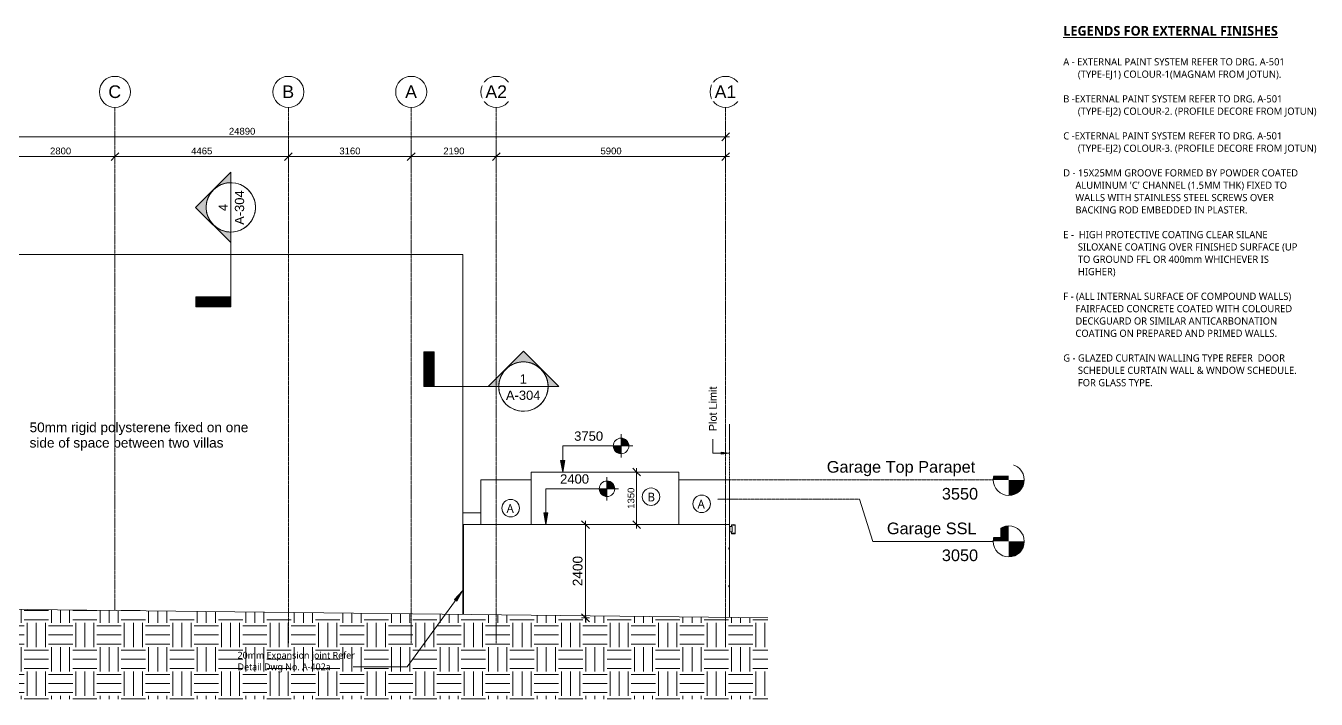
# Model space of a CAD drawing. Header units: millimetres. Extents: x -14692 to 72145, y -2093 to 15232.
# Drawn here: x 38939 to 72145, y -2093 to 15232 of the extents above; entities that cross this region are included whole.
import ezdxf

# ---------------------------------------------------------------- set-up
doc = ezdxf.new("R2010")
doc.units = ezdxf.units.MM
for name, pattern in [('Centre', [31.75, 6.35, -4.75, 15.9, -4.75]), ('Grid Line', [22.225, 12.7, -3.175, 3.175, -3.175]), ('Hidden', [7.14375, 4.7625, -2.38125])]:
    doc.linetypes.add(name, pattern=pattern)
for name, color, linetype, lineweight in [('A-ANNO-DIMS', 211, 'Continuous', 9), ('A-ANNO-DIMS-100', 211, 'Continuous', 9), ('A-ANNO-NOTE', 131, 'Continuous', 9), ('A-DETL-GENF', 92, 'Continuous', 9), ('A-DETL-HDLN', 90, 'Hidden', 9), ('A-DETL-THIN', 151, 'Continuous', 9), ('A-FLOR-LEVL', 51, 'Continuous', 9), ('A-GENM', 13, 'Continuous', 9), ('A-WALL', 113, 'Continuous', 9), ('E-LITE-EQPM', 33, 'Continuous', 9), ('G-ANNO-DIMS', 111, 'Continuous', 9), ('G-ANNO-TEXT', 231, 'Continuous', 9), ('Q-CASE', 31, 'Continuous', 9), ('S-GRID', 1, 'Continuous', 9), ('S-GRID-IDEN', 1, 'Continuous', 9)]:
    doc.layers.add(name, color=color, linetype=linetype, lineweight=lineweight)
doc.styles.add('Arial', font='arial.ttf', dxfattribs={"height": 238.125})
doc.styles.add('Arial_1', font='arial.ttf', dxfattribs={"height": 300})
doc.styles.add('Arial_2', font='arial.ttf', dxfattribs={"height": 325})
doc.styles.add('Arial_4', font='arial.ttf', dxfattribs={"height": 240})
doc.styles.add('Arial_5', font='arial.ttf', dxfattribs={"height": 200})
doc.styles.add('Arial_6', font='arial.ttf', dxfattribs={"height": 175})
doc.styles.add('Arial_7', font='arial.ttf', dxfattribs={"height": 250})
doc.styles.add('Lucida Sans Unicode', font='l_10646.ttf', dxfattribs={"height": 225})
doc.styles.add('Lucida Sans Unicode_1', font='l_10646.ttf', dxfattribs={"height": 175})
doc.styles.add('Lucida Sans Unicode_2', font='l_10646.ttf', dxfattribs={"height": 185})
doc.styles.add('Lucida Sans Unicode_B', font='', dxfattribs={"height": 250})
doc.styles.get('Lucida Sans Unicode_B').set_extended_font_data('Lucida Sans Unicode', bold=True)
doc.dimstyles.new('25', dxfattribs={"dimscale": 304.8, "dimtxt": 255.06485, "dimasz": 0.656168, "dimexe": 0.328084, "dimexo": 0.0625, "dimgap": 0.016404, "dimtad": 1, "dimdec": 0, "dimzin": 0, "dimdsep": 46, "dimtxsty": 'Arial_7', "dimblk1": 'OBLIQUE', "dimblk2": 'OBLIQUE', "dimsah": 1, "dimcen": 0.09, "dimdle": 0.328084, "dimazin": 0, "dimtfac": 1, "dimtdec": 4, "dimtix": 1, "dimtmove": 0, "dimatfit": 3, "dimfxl": 0.328084, "dimfxlon": 1, "dimtvp": 1, "dimtolj": 1, "dimtzin": 0, "dimarcsym": 2})
doc.dimstyles.new('Ele-dim-100_2', dxfattribs={"dimscale": 304.8, "dimtxt": 178.545395, "dimasz": 0.656168, "dimexe": 0.492126, "dimexo": 0.0625, "dimgap": 0.016404, "dimtad": 1, "dimdec": 0, "dimrnd": 5, "dimzin": 0, "dimdsep": 46, "dimtxsty": 'Arial_6', "dimblk1": 'OBLIQUE', "dimblk2": 'OBLIQUE', "dimsah": 1, "dimcen": 0.09, "dimdle": 0.328084, "dimazin": 0, "dimtfac": 1, "dimtdec": 4, "dimtix": 1, "dimtmove": 0, "dimatfit": 3, "dimfxl": 0.787402, "dimfxlon": 1, "dimtvp": 1, "dimtolj": 1, "dimtzin": 0, "dimarcsym": 2})
doc.dimstyles.new('grid-dim', dxfattribs={"dimscale": 304.8, "dimtxt": 178.545395, "dimasz": 0.656168, "dimexe": 0.328084, "dimexo": 0.0625, "dimgap": 0.016404, "dimtad": 1, "dimdec": 0, "dimzin": 0, "dimdsep": 46, "dimtxsty": 'Arial_6', "dimblk1": 'OBLIQUE', "dimblk2": 'OBLIQUE', "dimsah": 1, "dimcen": 0.09, "dimdle": 0.328084, "dimazin": 0, "dimtfac": 1, "dimtdec": 4, "dimtix": 1, "dimtmove": 0, "dimatfit": 3, "dimfxl": 0.328084, "dimfxlon": 1, "dimtvp": 1, "dimtolj": 1, "dimtzin": 0, "dimarcsym": 2})

# ---------------------------------------------------------------- blocks, each defined once
blk = doc.blocks.new('garage-proj - garage-proj-757421-Elevation-4')
at = {"layer": 'A-GENM'}
for p, q in [((16778, 3750), (12978, 3750)), ((12978, 3750), (12978, 2400)), ((16778, 2400), (16778, 3750))]:
    blk.add_line(p, q, dxfattribs=at)
blk = doc.blocks.new('OUTDOOR WALL MOUNTED LIGHT - L11 LED OUTDOOR WALL MOUNTED LIGHT IP65_26W-1026409-Elevation-4')
at = {"layer": 'E-LITE-EQPM'}
for p, q in [((18078, 2350), (18085, 2350)), ((18085, 2350), (18148, 2350)), ((18085, 2350), (18085, 2210)), ((18178, 2398), (18133, 2397)), ((18223, 2397), (18133, 2397)), ((18133, 2397), (18133, 2393)), ((18133, 2393), (18223, 2393)), ((18133, 2390), (18133, 2386)), ((18133, 2390), (18223, 2390)), ((18133, 2386), (18223, 2386)), ((18133, 2383), (18133, 2350)), ((18133, 2383), (18223, 2383)), ((18134, 2393), (18134, 2390)), ((18136, 2386), (18136, 2383)), ((18148, 2350), (18148, 2210)), ((18223, 2397), (18178, 2398)), ((18220, 2383), (18220, 2386)), ((18221, 2390), (18221, 2393)), ((18223, 2393), (18223, 2397)), ((18223, 2386), (18223, 2390)), ((18223, 2178), (18223, 2383)), ((18085, 2210), (18078, 2210)), ((18148, 2210), (18085, 2210)), ((18133, 2210), (18133, 2178)), ((18133, 2178), (18223, 2178)), ((18133, 2175), (18133, 2171)), ((18133, 2175), (18223, 2175)), ((18133, 2171), (18223, 2171)), ((18133, 2168), (18133, 2162)), ((18133, 2168), (18223, 2168)), ((18133, 2162), (18223, 2162)), ((18134, 2171), (18134, 2168)), ((18136, 2178), (18136, 2175)), ((18220, 2175), (18220, 2178)), ((18221, 2168), (18221, 2171)), ((18223, 2171), (18223, 2175)), ((18223, 2162), (18223, 2168))]:
    blk.add_line(p, q, dxfattribs=at)
blk = doc.blocks.new('OUTDOOR WALL MOUNTED LIGHT - L11 LED OUTDOOR WALL MOUNTED LIGHT IP65_26W-V7-Elevation-4')
at = {"layer": 'E-LITE-EQPM'}
for p, q in [((18178, 2398), (18133, 2397)), ((18223, 2397), (18178, 2398))]:
    blk.add_line(p, q, dxfattribs=at)
blk = doc.blocks.new('sm - sm-1656433-Elevation-4')
at = {"layer": 'Q-CASE'}
for p, q in [((18078, 1770), (18078, 1800)), ((18078, 800), (18078, 830))]:
    blk.add_line(p, q, dxfattribs=at)
blk = doc.blocks.new('Fake_Section_Marker_17383 _1_ - Fake_Section_Marker_17383 _1_-1722614-Elevation-4')
at = {"layer": 'A-DETL-GENF'}
blk.add_line((5246, 9653), (5246, 8263), dxfattribs=at)
blk = doc.blocks.new('Fake_Section_Marker_17383 _1_ - Fake_Section_Marker_17383 _1_-1722574-Elevation-4')
at = {"layer": 'A-DETL-GENF'}
blk.add_line((11868, 5950), (10478, 5950), dxfattribs=at)
blk = doc.blocks.new('Level - Standard-24867-Elevation-4')
at = {"layer": 'A-FLOR-LEVL'}
h = blk.add_hatch(color=256, dxfattribs=at)
edge = h.paths.add_edge_path()
edge.add_line((-19278, -1397), (-18878, -1397))
edge.add_arc((-19278, -1397), 400, 0, 90)
edge.add_line((-19278, -997), (-19278, -1397))
h = blk.add_hatch(color=256, dxfattribs=at)
edge = h.paths.add_edge_path()
edge.add_line((-19278, -1797), (-19278, -1397))
edge.add_line((-19278, -1397), (-19678, -1397))
edge.add_arc((-19278, -1397), 400, 180, 270)
blk.add_circle((-19278, -1397), 400, dxfattribs=at)
blk = doc.blocks.new('Grid - 100-grid-312781-Elevation-4')
at = {"layer": 'S-GRID-IDEN'}
blk.add_circle((9888, 13532), 400, dxfattribs=at)
blk = doc.blocks.new('Spot Elevations - Standard-23738-Elevation-4')
at = {"layer": 'G-ANNO-DIMS'}
h = blk.add_hatch(color=256, dxfattribs=at)
edge = h.paths.add_edge_path()
edge.add_line((-852, 10062), (-1052, 10062))
edge.add_arc((-852, 10062), 200, 180, 270)
edge.add_line((-852, 9862), (-852, 10062))
h = blk.add_hatch(color=256, dxfattribs=at)
edge = h.paths.add_edge_path()
edge.add_line((-852, 10062), (-652, 10062))
edge.add_arc((-852, 10062), 200, 0, 90)
edge.add_line((-852, 10262), (-852, 10062))
for p, q in [((-852, 9762), (-852, 10362)), ((-552, 10062), (-2252, 10062))]:
    blk.add_line(p, q, dxfattribs=at)
blk.add_circle((-852, 10062), 200, dxfattribs=at)
blk = doc.blocks.new('GL-TEXT2 - External finishes-tag 2-777035-Elevation-4')
at = {"layer": 'A-ANNO-NOTE'}
blk.add_circle((12446, 2822), 225, dxfattribs=at)
blk = doc.blocks.new('DIMBLOCK33-Elevation-4')
at = {"layer": 'A-ANNO-DIMS-100', "transparency": 16777216}
for p, q in [((54897, 3750), (54507, 3750)), ((54657, 3750), (54557, 3850)), ((54657, 3850), (54657, 2300)), ((54657, 3750), (54757, 3650)), ((54657, 3750), (54897, 3750)), ((54897, 2400), (54507, 2400)), ((54657, 2400), (54557, 2500)), ((54657, 2400), (54757, 2300)), ((54657, 2400), (54897, 2400))]:
    blk.add_line(p, q, dxfattribs=at)
at = {"layer": 'A-ANNO-DIMS-100', "color": 0, "transparency": 16777216, "insert": (54425, 2806), "char_height": 175, "width": 646.06, "attachment_point": 1, "rotation": 90, "line_spacing_factor": 0.941778, "style": 'Arial_6'}
blk.add_mtext('1350', dxfattribs=at)
blk = doc.blocks.new('_Oblique')
at = {"color": 0, "linetype": 'ByBlock', "lineweight": -2}
blk.add_line((-0.5, -0.5), (0.5, 0.5), dxfattribs=at)
blk = doc.blocks.new('DIMBLOCK35-Elevation-4')
at = {"layer": 'A-ANNO-DIMS-100', "transparency": 16777216}
for p, q in [((53343, 2400), (53243, 2500)), ((53243, 2400), (53443, 2400)), ((53343, 2400), (53243, 2400)), ((53343, -100), (53343, 2500)), ((53343, 2400), (53443, 2300)), ((53343, 0), (53243, 100)), ((53243, 0), (53443, 0)), ((53343, 0), (53243, 0)), ((53343, 0), (53443, -100))]:
    blk.add_line(p, q, dxfattribs=at)
at = {"layer": 'A-ANNO-DIMS-100', "color": 0, "transparency": 16777216, "insert": (53014, 815), "char_height": 250, "width": 922.94, "attachment_point": 1, "rotation": 90, "line_spacing_factor": 0.941778, "style": 'Arial_7'}
blk.add_mtext('2400', dxfattribs=at)
blk = doc.blocks.new('DIMBLOCK38-Elevation-4')
at = {"layer": 'A-ANNO-DIMS-100', "transparency": 16777216}
for p, q in [((38432, 11868), (38532, 11968)), ((38432, 11968), (38432, 11768)), ((38432, 11868), (38432, 11968)), ((41232, 11868), (41332, 11968)), ((41232, 11968), (41232, 11768)), ((41232, 11868), (41232, 11968)), ((38432, 11868), (38332, 11768)), ((38432, 11868), (41232, 11868)), ((41232, 11868), (41132, 11768))]:
    blk.add_line(p, q, dxfattribs=at)
at = {"layer": 'A-ANNO-DIMS-100', "color": 0, "transparency": 16777216, "insert": (39563, 12100), "char_height": 175, "width": 646.06, "attachment_point": 1, "line_spacing_factor": 0.941778, "style": 'Arial_6'}
blk.add_mtext('2800', dxfattribs=at)
blk = doc.blocks.new('DIMBLOCK39-Elevation-4')
at = {"layer": 'A-ANNO-DIMS-100', "transparency": 16777216}
for p, q in [((41232, 11868), (41332, 11968)), ((41232, 11968), (41232, 11768)), ((41232, 11868), (41232, 11968)), ((45697, 11868), (45797, 11968)), ((45697, 11968), (45697, 11768)), ((45697, 11868), (45697, 11968)), ((41232, 11868), (41132, 11768)), ((41232, 11868), (45697, 11868)), ((45697, 11868), (45597, 11768))]:
    blk.add_line(p, q, dxfattribs=at)
at = {"layer": 'A-ANNO-DIMS-100', "color": 0, "transparency": 16777216, "insert": (43195, 12100), "char_height": 175, "width": 646.06, "attachment_point": 1, "line_spacing_factor": 0.941778, "style": 'Arial_6'}
blk.add_mtext('4465', dxfattribs=at)
blk = doc.blocks.new('DIMBLOCK40-Elevation-4')
at = {"layer": 'A-ANNO-DIMS-100', "transparency": 16777216}
for p, q in [((45697, 11868), (45797, 11968)), ((45697, 11968), (45697, 11768)), ((45697, 11868), (45697, 11968)), ((48857, 11868), (48957, 11968)), ((48857, 11968), (48857, 11768)), ((48857, 11868), (48857, 11968)), ((45697, 11868), (45597, 11768)), ((45697, 11868), (48857, 11868)), ((48857, 11868), (48757, 11768))]:
    blk.add_line(p, q, dxfattribs=at)
at = {"layer": 'A-ANNO-DIMS-100', "color": 0, "transparency": 16777216, "insert": (47008, 12100), "char_height": 175, "width": 646.06, "attachment_point": 1, "line_spacing_factor": 0.941778, "style": 'Arial_6'}
blk.add_mtext('3160', dxfattribs=at)
blk = doc.blocks.new('DIMBLOCK41-Elevation-4')
at = {"layer": 'A-ANNO-DIMS-100', "transparency": 16777216}
for p, q in [((48857, 11868), (48957, 11968)), ((48857, 11968), (48857, 11768)), ((48857, 11868), (48857, 11968)), ((51047, 11868), (51147, 11968)), ((51047, 11968), (51047, 11768)), ((51047, 11868), (51047, 11968)), ((48857, 11868), (48757, 11768)), ((48857, 11868), (51047, 11868)), ((51047, 11868), (50947, 11768))]:
    blk.add_line(p, q, dxfattribs=at)
at = {"layer": 'A-ANNO-DIMS-100', "color": 0, "transparency": 16777216, "insert": (49683, 12100), "char_height": 175, "width": 646.06, "attachment_point": 1, "line_spacing_factor": 0.941778, "style": 'Arial_6'}
blk.add_mtext('2190', dxfattribs=at)
blk = doc.blocks.new('DIMBLOCK42-Elevation-4')
at = {"layer": 'A-ANNO-DIMS-100', "transparency": 16777216}
for p, q in [((51047, 11868), (51147, 11968)), ((51047, 11968), (51047, 11768)), ((51047, 11868), (51047, 11968)), ((56947, 11868), (57047, 11968)), ((56947, 11968), (56947, 11768)), ((56947, 11868), (56947, 11968)), ((51047, 11868), (50947, 11768)), ((51047, 11868), (57047, 11868)), ((56947, 11868), (56847, 11768))]:
    blk.add_line(p, q, dxfattribs=at)
at = {"layer": 'A-ANNO-DIMS-100', "color": 0, "transparency": 16777216, "insert": (53728, 12100), "char_height": 175, "width": 646.06, "attachment_point": 1, "line_spacing_factor": 0.941778, "style": 'Arial_6'}
blk.add_mtext('5900', dxfattribs=at)
blk = doc.blocks.new('DIMBLOCK43-Elevation-4')
at = {"layer": 'A-ANNO-DIMS-100', "transparency": 16777216}
for p, q in [((31957, 12375), (57047, 12375)), ((32057, 12375), (31957, 12275)), ((32057, 12375), (32157, 12475)), ((32057, 12475), (32057, 12275)), ((32057, 12375), (32057, 12475)), ((56947, 12375), (56847, 12275)), ((56947, 12375), (57047, 12475)), ((56947, 12475), (56947, 12275)), ((56947, 12375), (56947, 12475))]:
    blk.add_line(p, q, dxfattribs=at)
at = {"layer": 'A-ANNO-DIMS-100', "color": 0, "transparency": 16777216, "insert": (44166, 12607), "char_height": 175, "width": 807.57, "attachment_point": 1, "line_spacing_factor": 0.941778, "style": 'Arial_6'}
blk.add_mtext('24890', dxfattribs=at)

msp = doc.modelspace()

# ---------------------------------------------------------------- hatches: boundary and pattern name
at = {"layer": 'A-ANNO-NOTE'}
for points in [[(44215.4, 9652.9), (44215.4, 9925.9), (44182.2, 9926.7), (44149, 9929.3), (44116.1, 9933.7), (44083.4, 9939.7), (44051.1, 9947.5), (44019.2, 9956.9), (43987.8, 9968), (43957.1, 9980.7), (43927.1, 9995.1), (43897.9, 10010.9), (43869.6, 10028.3), (43842.2, 10047.1), (43815.8, 10067.4), (43790.5, 10089), (43766.4, 10111.8), (43743.5, 10136), (43721.9, 10161.2), (43701.7, 10187.6), (43682.8, 10215), (43665.5, 10243.4), (43649.6, 10272.6), (43633.9, 10305.9), (43622.6, 10333.3), (43611.5, 10364.6), (43602, 10396.5), (43594.3, 10428.8), (43588.2, 10461.5), (43583.9, 10494.5), (43581.3, 10527.6), (43580.4, 10564.2), (43581.3, 10594.1), (43583.9, 10627.2), (43588.2, 10660.2), (43594.3, 10692.9), (43602, 10725.2), (43611.5, 10757.1), (43622.6, 10788.4), (43636.9, 10822.6), (43649.6, 10849.1), (43665.5, 10878.4), (43682.8, 10906.7), (43704.2, 10937.4), (43721.9, 10960.5), (43743.5, 10985.7), (43766.4, 11009.9), (43790.5, 11032.7), (43815.8, 11054.3), (43842.2, 11074.6), (43869.6, 11093.4), (43897.9, 11110.8), (43927.1, 11126.6), (43957.1, 11141), (43987.8, 11153.7), (44019.2, 11164.8), (44051.1, 11174.2), (44083.4, 11182), (44116.1, 11188), (44149, 11192.4), (44182.2, 11195), (44215.4, 11195.9), (44215.4, 11468.8), (43307.5, 10560.9), (43562.4, 10305.9)], [(43317.4, 8000), (44210.3, 8000), (44210.3, 8263), (43317.4, 8263), (43317.4, 8239.4)], [(49447.2, 5955.1), (49447.2, 6848), (49184.2, 6848), (49184.2, 5955.1)], [(50837.1, 5950), (51110, 5950), (51110.9, 5983.2), (51113.5, 6016.4), (51117.9, 6049.3), (51123.9, 6082), (51131.7, 6114.4), (51141.1, 6146.2), (51152.2, 6177.6), (51164.9, 6208.3), (51179.3, 6238.3), (51195.1, 6267.5), (51212.5, 6295.8), (51231.3, 6323.2), (51251.6, 6349.6), (51273.1, 6374.9), (51296, 6399), (51320.1, 6421.9), (51345.4, 6443.5), (51378.7, 6468.6), (51399.2, 6482.6), (51427.5, 6499.9), (51456.8, 6515.8), (51486.8, 6530.1), (51517.5, 6542.8), (51548.8, 6553.9), (51580.7, 6563.4), (51613, 6571.1), (51645.7, 6577.2), (51678.7, 6581.5), (51711.8, 6584.1), (51745, 6585), (51778.3, 6584.1), (51811.4, 6581.5), (51844.4, 6577.2), (51877.1, 6571.1), (51909.4, 6563.4), (51941.3, 6553.9), (51972.6, 6542.8), (52003.3, 6530.1), (52033.3, 6515.8), (52062.5, 6499.9), (52090.9, 6482.6), (52118.3, 6463.7), (52144.7, 6443.5), (52169.9, 6421.9), (52194.1, 6399), (52216.9, 6374.9), (52238.5, 6349.6), (52258.8, 6323.2), (52277.6, 6295.8), (52295, 6267.5), (52310.8, 6238.3), (52325.1, 6208.3), (52339.6, 6172.9), (52349, 6146.2), (52358.4, 6114.4), (52366.2, 6082), (52372.2, 6049.3), (52376.6, 6016.4), (52379.2, 5983.2), (52380, 5950), (52653, 5950), (51745, 6857.9), (51060, 6172.9)]]:
    msp.add_hatch(color=256, dxfattribs=at).paths.add_polyline_path(points)
at = {"layer": 'A-DETL-GENF'}
h = msp.add_hatch(dxfattribs=at)
h.set_pattern_fill('FP_3', color=8, style=0, pattern_type=2)
h.set_pattern_definition([(0, (42645, 1200), (625, 625), [625, -625]), (0, (42645, 1434.4), (625, 625), [625, -625]), (0, (42645, 1668.75), (625, 625), [625, -625]), (90, (42723.14, 1746.9), (-625, 625), [625, -625]), (90, (42957.5, 1746.9), (-625, 625), [625, -625]), (90, (43191.9, 1746.9), (-625, 625), [625, -625])])
h.paths.add_polyline_path([(34849, -2093.1), (58037, -2093.1), (58037, 0), (31832.2, 300), (24649.8, 300), (24649.8, -2093.1), (32487.6, -2093.1)])
at = {"layer": 'G-ANNO-DIMS'}
for points in [[(52754.8, 3750), (52807.7, 4050), (52701.9, 4050)], [(52318.9, 2400), (52371.8, 2700), (52266, 2700)]]:
    msp.add_hatch(color=256, dxfattribs=at).paths.add_polyline_path(points)
at = {"layer": 'G-ANNO-TEXT'}
for points in [[(57034.8, 4233.5), (56834.8, 4259.9), (56834.8, 4207.2)], [(50179, 694.8), (49970.2, 475.8), (50034, 429.2)]]:
    msp.add_hatch(color=7, dxfattribs=at).paths.add_polyline_path(points)

# ---------------------------------------------------------------- linework, layer by layer
at = {"layer": 'A-ANNO-NOTE'}
for p, q in [((43307.5, 10560.9), (44215.4, 11468.8)), ((44215.4, 11468.8), (44215.4, 11195.9)), ((44215.4, 11195.9), (44215.4, 9926.1)), ((44215.4, 9652.9), (43307.5, 10560.9)), ((44215.4, 9925.9), (44215.4, 9652.9)), ((43317.4, 8263), (44210.3, 8263)), ((43317.4, 8000), (43317.4, 8263)), ((43317.4, 8263), (43317.4, 8000)), ((44215.4, 8263), (43317.4, 8263)), ((44210.3, 8000), (43317.4, 8000)), ((43317.4, 8000), (44215.4, 8000)), ((43337.2, 8263), (43337.2, 8000)), ((43357.1, 8263), (43357.1, 8000)), ((43376.9, 8263), (43376.9, 8000)), ((43396.8, 8263), (43396.8, 8000)), ((43416.6, 8263), (43416.6, 8000)), ((43436.4, 8263), (43436.4, 8000)), ((43456.3, 8263), (43456.3, 8000)), ((43476.1, 8263), (43476.1, 8000)), ((43496, 8263), (43496, 8000)), ((43515.8, 8263), (43515.8, 8000)), ((43535.7, 8263), (43535.7, 8000)), ((43555.5, 8263), (43555.5, 8000)), ((43575.3, 8263), (43575.3, 8000)), ((43595.2, 8263), (43595.2, 8000)), ((43615, 8263), (43615, 8000)), ((43634.9, 8263), (43634.9, 8000)), ((43654.7, 8263), (43654.7, 8000)), ((43674.6, 8263), (43674.6, 8000)), ((43694.4, 8263), (43694.4, 8000)), ((43714.3, 8263), (43714.3, 8000)), ((43734.1, 8263), (43734.1, 8000)), ((43753.9, 8263), (43753.9, 8000)), ((43773.8, 8263), (43773.8, 8000)), ((43793.6, 8263), (43793.6, 8000)), ((43813.5, 8263), (43813.5, 8000)), ((43833.3, 8263), (43833.3, 8000)), ((43853.2, 8263), (43853.2, 8000)), ((43873, 8263), (43873, 8000)), ((43892.8, 8263), (43892.8, 8000)), ((43912.7, 8263), (43912.7, 8000)), ((43932.5, 8263), (43932.5, 8000)), ((43952.4, 8263), (43952.4, 8000)), ((43972.2, 8263), (43972.2, 8000)), ((43992.1, 8263), (43992.1, 8000)), ((44011.9, 8263), (44011.9, 8000)), ((44031.8, 8263), (44031.8, 8000)), ((44051.6, 8263), (44051.6, 8000)), ((44071.4, 8263), (44071.4, 8000)), ((44091.3, 8263), (44091.3, 8000)), ((44111.1, 8263), (44111.1, 8000)), ((44131, 8263), (44131, 8000)), ((44150.8, 8263), (44150.8, 8000)), ((44170.7, 8263), (44170.7, 8000)), ((44190.5, 8263), (44190.5, 8000)), ((44210.3, 8263), (44210.3, 8000)), ((44210.3, 8263), (44210.3, 8000)), ((44215.4, 8000), (44215.4, 8263)), ((49184.2, 6848), (49447.2, 6848)), ((49184.2, 5955.1), (49184.2, 6848)), ((49447.2, 6848), (49184.2, 6848)), ((49184.2, 6848), (49184.2, 5950)), ((49447.2, 6828.2), (49184.2, 6828.2)), ((49447.2, 6808.3), (49184.2, 6808.3)), ((49447.2, 6788.5), (49184.2, 6788.5)), ((49447.2, 6768.7), (49184.2, 6768.7)), ((49447.2, 6748.8), (49184.2, 6748.8)), ((49447.2, 6729), (49184.2, 6729)), ((49447.2, 6709.1), (49184.2, 6709.1)), ((49447.2, 6689.3), (49184.2, 6689.3)), ((49447.2, 6669.4), (49184.2, 6669.4)), ((49447.2, 6649.6), (49184.2, 6649.6)), ((49447.2, 6848), (49447.2, 5955.1)), ((49447.2, 5950), (49447.2, 6848)), ((50837.1, 5950), (51745, 6857.9)), ((51745, 6857.9), (52653, 5950)), ((49447.2, 6629.7), (49184.2, 6629.7)), ((49447.2, 6609.9), (49184.2, 6609.9)), ((49447.2, 6590.1), (49184.2, 6590.1)), ((49447.2, 6570.2), (49184.2, 6570.2)), ((49447.2, 6550.4), (49184.2, 6550.4)), ((49447.2, 6530.5), (49184.2, 6530.5)), ((49447.2, 6510.7), (49184.2, 6510.7)), ((49447.2, 6490.8), (49184.2, 6490.8)), ((49447.2, 6471), (49184.2, 6471)), ((49447.2, 6451.2), (49184.2, 6451.2)), ((49447.2, 6431.3), (49184.2, 6431.3)), ((49447.2, 6411.5), (49184.2, 6411.5)), ((49447.2, 6391.6), (49184.2, 6391.6)), ((49447.2, 6371.8), (49184.2, 6371.8)), ((49447.2, 6351.9), (49184.2, 6351.9)), ((49447.2, 6332.1), (49184.2, 6332.1)), ((49447.2, 6312.2), (49184.2, 6312.2)), ((49447.2, 6292.4), (49184.2, 6292.4)), ((49447.2, 6272.6), (49184.2, 6272.6)), ((49447.2, 6252.7), (49184.2, 6252.7)), ((49447.2, 6232.9), (49184.2, 6232.9)), ((49447.2, 6213), (49184.2, 6213)), ((49447.2, 6193.2), (49184.2, 6193.2)), ((49447.2, 6173.3), (49184.2, 6173.3)), ((49447.2, 6153.5), (49184.2, 6153.5)), ((49447.2, 6133.7), (49184.2, 6133.7)), ((49447.2, 6113.8), (49184.2, 6113.8)), ((49447.2, 6094), (49184.2, 6094)), ((49447.2, 6074.1), (49184.2, 6074.1)), ((49447.2, 6054.3), (49184.2, 6054.3)), ((49447.2, 6034.4), (49184.2, 6034.4)), ((49447.2, 6014.6), (49184.2, 6014.6)), ((49447.2, 5994.7), (49184.2, 5994.7)), ((49447.2, 5974.9), (49184.2, 5974.9)), ((49447.2, 5955.1), (49184.2, 5955.1)), ((49447.2, 5955.1), (49184.2, 5955.1)), ((49184.2, 5950), (49447.2, 5950)), ((51110, 5950), (50837.1, 5950)), ((52380, 5950), (51110.2, 5950)), ((52653, 5950), (52380, 5950))]:
    msp.add_line(p, q, dxfattribs=at)
for centre, start, end in [((44215.4, 10560.9), 90, 270), ((44215.4, 10561.1), 137.57066, 146.67692), ((44215.4, 10560.9), 133.8231, 143.45981), ((44215.4, 10561.1), 128.13127, 137.15584), ((44215.4, 10560.9), 124.09964, 133.75133), ((44215.4, 10561.1), 118.63753, 127.69114), ((44215.4, 10560.9), 114.36737, 124.00241), ((44215.4, 10561.1), 109.20045, 118.18059), ((44215.4, 10560.9), 104.6373, 114.28819), ((44215.4, 10561.1), 99.75839, 108.67233), ((44215.4, 10560.9), 94.91119, 104.5454), ((44215.4, 10561.1), 90.26113, 99.22029), ((44215.4, 10560.9), 270, 94.82532), ((44215.4, 10561.1), 270, 90), ((44215.4, 10560.9), 172.73322, 182.37579), ((44215.4, 10561.1), 165.90201, 175.20511), ((44215.4, 10560.9), 163.02349, 172.67834), ((44215.4, 10561.1), 156.45487, 165.67505), ((44215.4, 10560.9), 153.27839, 162.91761), ((44215.4, 10561.1), 147.01336, 156.20002), ((44215.4, 10560.9), 143.63137, 153.21471), ((44215.4, 10561.1), 175.30988, 184.72644), ((44215.4, 10560.9), 182.48499, 192.14222), ((44215.4, 10561.1), 184.74977, 194.20535), ((44215.4, 10560.9), 192.18758, 201.83434), ((44215.4, 10561.1), 194.21579, 203.68421), ((44215.4, 10560.9), 201.94619, 211.60632), ((44215.4, 10561.1), 203.68912, 270), ((44215.4, 10560.9), 211.64145, 221.29325), ((44215.4, 10560.9), 221.40709, 231.07066), ((44215.4, 10560.9), 231.09482, 240.75251), ((44215.4, 10560.9), 240.86767, 250.49855), ((44215.4, 10560.9), 250.54054, 260.21212), ((44215.4, 10560.9), 260.32794, 270), ((51745, 5950), 360, 180), ((51745.2, 5950), 104.21579, 180), ((51745, 5950), 141.09482, 150.75251), ((51745, 5950), 131.40709, 141.07066), ((51745, 5950), 121.64145, 131.29325), ((51745, 5950), 111.94619, 121.60632), ((51745, 5950), 102.18758, 111.83434), ((51745.2, 5950), 94.74977, 104.20535), ((51745, 5950), 92.48499, 102.14222), ((51745.2, 5950), 85.30988, 94.72644), ((51745, 5950), 82.73322, 92.37579), ((51745.2, 5950), 75.90201, 85.20511), ((51745, 5950), 73.02349, 82.67834), ((51745.2, 5950), 66.45487, 75.67505), ((51745, 5950), 63.27839, 72.91761), ((51745.2, 5950), 57.01336, 66.20002), ((51745, 5950), 53.56171, 63.21471), ((51745.2, 5950), 47.57066, 56.67692), ((51745, 5950), 43.8231, 53.45981), ((51745.2, 5950), 38.13127, 47.15584), ((51745, 5950), 34.09964, 43.75133), ((51745.2, 5950), 28.63753, 37.69114), ((51745, 5950), 170.32794, 180), ((51745, 5950), 180, 4.82532), ((51745, 5950), 160.54054, 170.21212), ((51745, 5950), 150.86767, 160.49855), ((51745, 5950), 24.36737, 34.00241), ((51745.2, 5950), 19.20045, 28.18059), ((51745, 5950), 14.6373, 24.28819), ((51745.2, 5950), 9.75839, 18.67233), ((51745, 5950), 4.91119, 14.5454), ((51745.2, 5950), 0.26113, 9.22029), ((51745.2, 5950), 180, 0)]:
    msp.add_arc(centre, 635, start, end, dxfattribs=at)
at = {"layer": 'A-DETL-HDLN'}
msp.add_line((57047.2, 353.4), (57047.2, 4983.4), dxfattribs=at)
at = {"layer": 'A-DETL-THIN'}
msp.add_line((58037, 0), (31832.2, 300), dxfattribs=at)
at = {"layer": 'A-FLOR-LEVL', "linetype": 'Centre'}
msp.add_line((60393.6, 3050), (56734.1, 3050), dxfattribs=at)
at = {"layer": 'A-FLOR-LEVL'}
msp.add_line((60393.6, 3050), (60734.5, 1966.9), dxfattribs=at)
at = {"layer": 'A-WALL'}
for p, q in [((50182.2, 9350), (33932.2, 9350)), ((50182.2, 89.9), (50182.2, 9350)), ((50647.2, 2400), (50647.2, 3550)), ((51947.2, 3550), (50647.2, 3550)), ((57047.2, 3550), (55747.2, 3550)), ((57047.2, 3550), (57047.2, 1800)), ((50647.2, 2700), (50182.2, 2700)), ((57047.2, 2400), (50202.2, 2400)), ((50202.2, 2400), (50202.2, 89.7)), ((57027.2, 1770), (57027.2, 1800)), ((57027.2, 1800), (57047.2, 1800)), ((57047.2, 1770), (57027.2, 1770)), ((57047.2, 1770), (57047.2, 830)), ((57027.2, 800), (57027.2, 830)), ((57027.2, 830), (57047.2, 830)), ((57047.2, 800), (57027.2, 800)), ((57047.2, 800), (57047.2, 11.3)), ((50182.2, 150), (50202.2, 150))]:
    msp.add_line(p, q, dxfattribs=at)
at = {"layer": 'G-ANNO-DIMS'}
for p, q in [((52754.8, 4423), (54057, 4423)), ((52754.8, 3750), (52754.8, 4423)), ((52807.7, 4050), (52701.9, 4050)), ((52701.9, 4050), (52754.8, 3750)), ((52754.8, 3750), (52807.7, 4050)), ((52318.9, 3319.8), (53694.7, 3319.8)), ((52318.9, 2400), (52318.9, 3319.8)), ((52371.8, 2700), (52266, 2700)), ((52266, 2700), (52318.9, 2400)), ((52318.9, 2400), (52371.8, 2700))]:
    msp.add_line(p, q, dxfattribs=at)
at = {"layer": 'G-ANNO-TEXT', "color": 7}
for p, q in [((56620.5, 4233.5), (56620.5, 4599.1)), ((57034.8, 4233.5), (56620.5, 4233.5)), ((57034.8, 4233.5), (56834.8, 4259.9)), ((56834.8, 4259.9), (56834.8, 4207.2)), ((56834.8, 4207.2), (57034.8, 4233.5)), ((50179, 694.8), (48751.5, -1260.5)), ((50179, 694.8), (49970.2, 475.8)), ((50034, 429.2), (50179, 694.8)), ((49970.2, 475.8), (50034, 429.2)), ((48209.6, -1260.5), (47366.4, -1260.5)), ((48751.5, -1260.5), (48209.6, -1260.5))]:
    msp.add_line(p, q, dxfattribs=at)

# ---------------------------------------------------------------- block references
at = {"layer": 'A-ANNO-NOTE'}
for p in [(42581.9, 294), (38969.3, 0), (43884.1, 112)]:
    msp.add_blockref('GL-TEXT2 - External finishes-tag 2-777035-Elevation-4', p, dxfattribs=at)
at = {"layer": 'A-DETL-GENF'}
for name in ['Fake_Section_Marker_17383 _1_ - Fake_Section_Marker_17383 _1_-1722614-Elevation-4', 'Fake_Section_Marker_17383 _1_ - Fake_Section_Marker_17383 _1_-1722574-Elevation-4']:
    msp.add_blockref(name, (38969.3, 0), dxfattribs=at)
at = {"layer": 'A-FLOR-LEVL', "extrusion": (0, 0, -1)}
for p in [(-44956, 4947.3), (-44956, 3364.2)]:
    msp.add_blockref('Level - Standard-24867-Elevation-4', p, dxfattribs=at)
at = {"layer": 'A-GENM'}
msp.add_blockref('garage-proj - garage-proj-757421-Elevation-4', (38969.3, 0), dxfattribs=at)
at = {"layer": 'E-LITE-EQPM'}
for name in ['OUTDOOR WALL MOUNTED LIGHT - L11 LED OUTDOOR WALL MOUNTED LIGHT IP65_26W-1026409-Elevation-4', 'OUTDOOR WALL MOUNTED LIGHT - L11 LED OUTDOOR WALL MOUNTED LIGHT IP65_26W-V7-Elevation-4']:
    msp.add_blockref(name, (38969.3, 0), dxfattribs=at)
at = {"layer": 'G-ANNO-DIMS'}
for p in [(55109.2, -5638.6), (54747, -6741.8)]:
    msp.add_blockref('Spot Elevations - Standard-23738-Elevation-4', p, dxfattribs=at)
at = {"layer": 'Q-CASE'}
msp.add_blockref('sm - sm-1656433-Elevation-4', (38969.3, 0), dxfattribs=at)
at = {"layer": 'S-GRID-IDEN'}
for p in [(31344.3, 0), (35809.3, 0), (38969.3, 0), (41159.4, 0), (47059.3, 0)]:
    msp.add_blockref('Grid - 100-grid-312781-Elevation-4', p, dxfattribs=at)

# ---------------------------------------------------------------- texts
at = {"layer": 'A-ANNO-NOTE', "attachment_point": 1, "rotation": 90, "style": 'Arial'}
for s, insert, char_height, width in [('A-304', (44319.7, 10111), 238.12, 1082.278), ('4', (43899.3, 10465), 238.1, 224.472)]:
    msp.add_mtext(s, dxfattribs=dict(at, insert=insert, char_height=char_height, width=width))
at = {"layer": 'A-ANNO-NOTE', "attachment_point": 1}
for s, insert, char_height, width, style in [('1', (51649.2, 6266.1), 238.1, 224.472, 'Arial'), ('A-304', (51295.2, 5845.7), 238.12, 1082.278, 'Arial'), ('B', (54939, 3219.8), 225, 224.472, 'Lucida Sans Unicode'), ('A', (56224.7, 3037.8), 225, 264.557, 'Lucida Sans Unicode'), ('A', (51310, 2925.8), 225, 264.557, 'Lucida Sans Unicode')]:
    msp.add_mtext(s, dxfattribs=dict(at, insert=insert, char_height=char_height, width=width, style=style))
at = {"layer": 'G-ANNO-DIMS', "char_height": 240, "width": 893.244, "attachment_point": 1, "line_spacing_factor": 0.941778, "style": 'Arial_4'}
for s, insert in [('3750', (53049.8, 4795.9)), ('2400', (52687.5, 3692.7))]:
    msp.add_mtext(s, dxfattribs=dict(at, insert=insert))
at = {"layer": 'G-ANNO-TEXT', "color": 7, "attachment_point": 1}
for s, insert, char_height, width, style in [('\\LLEGENDS FOR EXTERNAL FINISHES', (65635.9, 15228.1), 250, 7223.204, 'Lucida Sans Unicode_B'), ('A - EXTERNAL PAINT SYSTEM REFER TO DRG. A-501', (65635.9, 14398.3), 185, 8129.111, 'Lucida Sans Unicode_2'), ('      (TYPE-EJ1) COLOUR-1(MAGNAM FROM JOTUN).', (65635.9, 14080.8), 185, 7936.706, 'Lucida Sans Unicode_2'), ('B -EXTERNAL PAINT SYSTEM REFER TO DRG. A-501', (65635.9, 13445.8), 185, 7984.807, 'Lucida Sans Unicode_2'), ('      (TYPE-EJ2) COLOUR-2. (PROFILE DECORE FROM JOTUN)', (65635.9, 13128.3), 185, 9179.322, 'Lucida Sans Unicode_2'), ('C -EXTERNAL PAINT SYSTEM REFER TO DRG. A-501', (65635.9, 12493.3), 185, 8024.892, 'Lucida Sans Unicode_2'), ('      (TYPE-EJ2) COLOUR-3. (PROFILE DECORE FROM JOTUN)', (65635.9, 12175.8), 185, 9179.322, 'Lucida Sans Unicode_2'), ('D - 15X25MM GROOVE FORMED BY POWDER COATED', (65635.9, 11540.8), 185, 8337.55, 'Lucida Sans Unicode_2'), ("     ALUMINUM 'C' CHANNEL (1.5MM THK) FIXED TO", (65635.9, 11223.3), 185, 7976.791, 'Lucida Sans Unicode_2'), ('     WALLS WITH STAINLESS STEEL SCREWS OVER', (65635.9, 10905.8), 185, 7447.677, 'Lucida Sans Unicode_2'), ('     BACKING ROD EMBEDDED IN PLASTER.', (65635.9, 10588.3), 185, 6509.703, 'Lucida Sans Unicode_2'), ('E -  HIGH PROTECTIVE COATING CLEAR SILANE', (65635.9, 9953.3), 185, 7335.441, 'Lucida Sans Unicode_2'), ('      SILOXANE COATING OVER FINISHED SURFACE (UP', (65635.9, 9635.8), 185, 8305.483, 'Lucida Sans Unicode_2'), ('      TO GROUND FFL OR 400mm WHICHEVER IS ', (65635.9, 9318.3), 185, 7431.643, 'Lucida Sans Unicode_2'), ('      HIGHER)', (65635.9, 9000.8), 185, 1899.999, 'Lucida Sans Unicode_2'), ('F - (ALL INTERNAL SURFACE OF COMPOUND WALLS)', (65635.9, 8365.8), 185, 8097.044, 'Lucida Sans Unicode_2'), ('     FAIRFACED CONCRETE COATED WITH COLOURED', (65635.9, 8048.3), 185, 8201.263, 'Lucida Sans Unicode_2'), ('     DECKGUARD OR SIMILAR ANTICARBONATION', (65635.9, 7730.8), 185, 7583.964, 'Lucida Sans Unicode_2'), ('     COATING ON PREPARED AND PRIMED WALLS.', (65635.9, 7413.3), 185, 7551.896, 'Lucida Sans Unicode_2'), ('G - GLAZED CURTAIN WALLING TYPE REFER  DOOR ', (65635.9, 6778.3), 185, 8016.875, 'Lucida Sans Unicode_2'), ('      SCHEDULE CURTAIN WALL & WNDOW SCHEDULE.', (65635.9, 6460.8), 185, 8233.331, 'Lucida Sans Unicode_2'), ('      FOR GLASS TYPE.', (65635.9, 6143.3), 185, 3286.919, 'Lucida Sans Unicode_2'), ('50mm rigid polysterene fixed on one ', (39037, 5026.7), 250, 6886.496, 'Arial_7'), ('side of space between two villas ', (39037, 4629.8), 250, 6124.892, 'Arial_7'), ('20mm Expansion joint Refer ', (44388.4, -875.3), 175, 4208.859, 'Lucida Sans Unicode_1'), ('Detail Dwg No. A-402a', (44388.4, -1173), 175, 3359.071, 'Lucida Sans Unicode_1')]:
    msp.add_mtext(s, dxfattribs=dict(at, insert=insert, char_height=char_height, width=width, style=style))
at = {"layer": 'G-ANNO-TEXT', "color": 7, "insert": (56520.5, 4802.3), "char_height": 200, "width": 1435.021, "attachment_point": 1, "rotation": 90, "style": 'Arial_5'}
msp.add_mtext('Plot Limit', dxfattribs=at)

# ---------------------------------------------------------------- dimensions: what is measured, and where the dimension line sits
at = {"layer": 'A-ANNO-DIMS'}
for base, p1, p2, override, picture, middle in [((56947.2, 12375.2), (32057.2, 12475.2), (56947.2, 12475.2), {"dimpost": '<>', "dimfxl": 24889.999246}, 'DIMBLOCK43-Elevation-4', (44502.2, 12469.5)), ((41232.2, 11868.2), (38432.2, 11968.2), (41232.2, 11968.2), {"dimpost": '<>', "dimfxl": 2800}, 'DIMBLOCK38-Elevation-4', (39832.2, 11962.6)), ((45697.2, 11868.2), (41232.2, 11968.2), (45697.2, 11968.2), {"dimpost": '<>', "dimfxl": 4464.999918}, 'DIMBLOCK39-Elevation-4', (43464.7, 11962.6)), ((48857.2, 11868.2), (45697.2, 11968.2), (48857.2, 11968.2), {"dimpost": '<>', "dimfxl": 3160.000082}, 'DIMBLOCK40-Elevation-4', (47277.2, 11962.6)), ((51047.2, 11868.2), (48857.2, 11968.2), (51047.2, 11968.2), {"dimpost": '<>', "dimfxl": 2190.038539}, 'DIMBLOCK41-Elevation-4', (49952.2, 11962.6)), ((56947.2, 11868.2), (51047.2, 11968.2), (56947.2, 11968.2), {"dimpost": '<>', "dimfxl": 5899.960706}, 'DIMBLOCK42-Elevation-4', (53997.2, 11962.6))]:
    dim = msp.add_linear_dim(base=base, p1=p1, p2=p2, dimstyle='grid-dim', override=override, dxfattribs=at)
    dim.commit()
    dim.dimension.update_dxf_attribs({"geometry": picture, "text_midpoint": middle})
for base, p1, p2, dimstyle, override, picture, middle in [((54657.4, 2400), (54897.4, 3750), (54897.4, 2400), 'Ele-dim-100_2', {"dimpost": '<>', "dimfxl": 1350}, 'DIMBLOCK33-Elevation-4', (54563, 3075)), ((53343.3, 2400), (53243.3, 0), (53243.3, 2400), '25', {"dimpost": '<>', "dimfxl": 2400}, 'DIMBLOCK35-Elevation-4', (53210.6, 1200))]:
    dim = msp.add_linear_dim(base=base, p1=p1, p2=p2, angle=90, dimstyle=dimstyle, override=override, dxfattribs=at)
    dim.commit()
    dim.dimension.update_dxf_attribs({"geometry": picture, "text_midpoint": middle})

# ---------------------------------------------------------------- next in the draw order: texts
at = {"layer": 'A-FLOR-LEVL', "char_height": 300, "attachment_point": 1, "style": 'Arial_1', "bg_fill": 3, "box_fill_scale": 1.25, "bg_fill_color": 256, "bg_fill_true_color": 13158600, "bg_fill_transparency": 0}
for s, insert, width in [('Garage Top Parapet', (59550.6, 4034.4), 4721.939), ('3550', (62512.4, 3342.6), 1154.43), ('Garage SSL', (61098.6, 2451.3), 2845.991), ('3050', (62512.4, 1759.5), 1154.43)]:
    msp.add_mtext(s, dxfattribs=dict(at, insert=insert, width=width))
at = {"layer": 'S-GRID-IDEN', "char_height": 325, "attachment_point": 1, "style": 'Arial_2', "bg_fill": 3, "box_fill_scale": 1.25, "bg_fill_color": 256, "bg_fill_true_color": 13158600, "bg_fill_transparency": 0}
for s, insert, width in [('C', (41063.6, 13699), 400.844), ('B', (45541.6, 13699), 368.776), ('A', (48701.6, 13699), 368.776), ('A2', (50766.1, 13699), 673.417), ('A1', (56666.1, 13699), 673.417)]:
    msp.add_mtext(s, dxfattribs=dict(at, insert=insert, width=width))

# ---------------------------------------------------------------- next in the draw order: linework, layer by layer
at = {"layer": 'A-FLOR-LEVL', "linetype": 'Centre'}
msp.add_line((63833.9, 3550), (56734.1, 3550), dxfattribs=at)
at = {"layer": 'A-FLOR-LEVL'}
msp.add_line((60734.5, 1966.9), (63833.9, 1966.9), dxfattribs=at)
at = {"layer": 'S-GRID', "linetype": 'Grid Line'}
for p, q in [((41232.2, 200), (41232.2, 13132.2)), ((45697.2, -653.8), (45697.2, 13132.2)), ((48857.2, -653.8), (48857.2, 13132.2)), ((51047.2, -653.8), (51047.2, 13132.2)), ((56947.2, -653.8), (56947.2, 13132.2))]:
    msp.add_line(p, q, dxfattribs=at)

doc.saveas('drawing.dxf')
